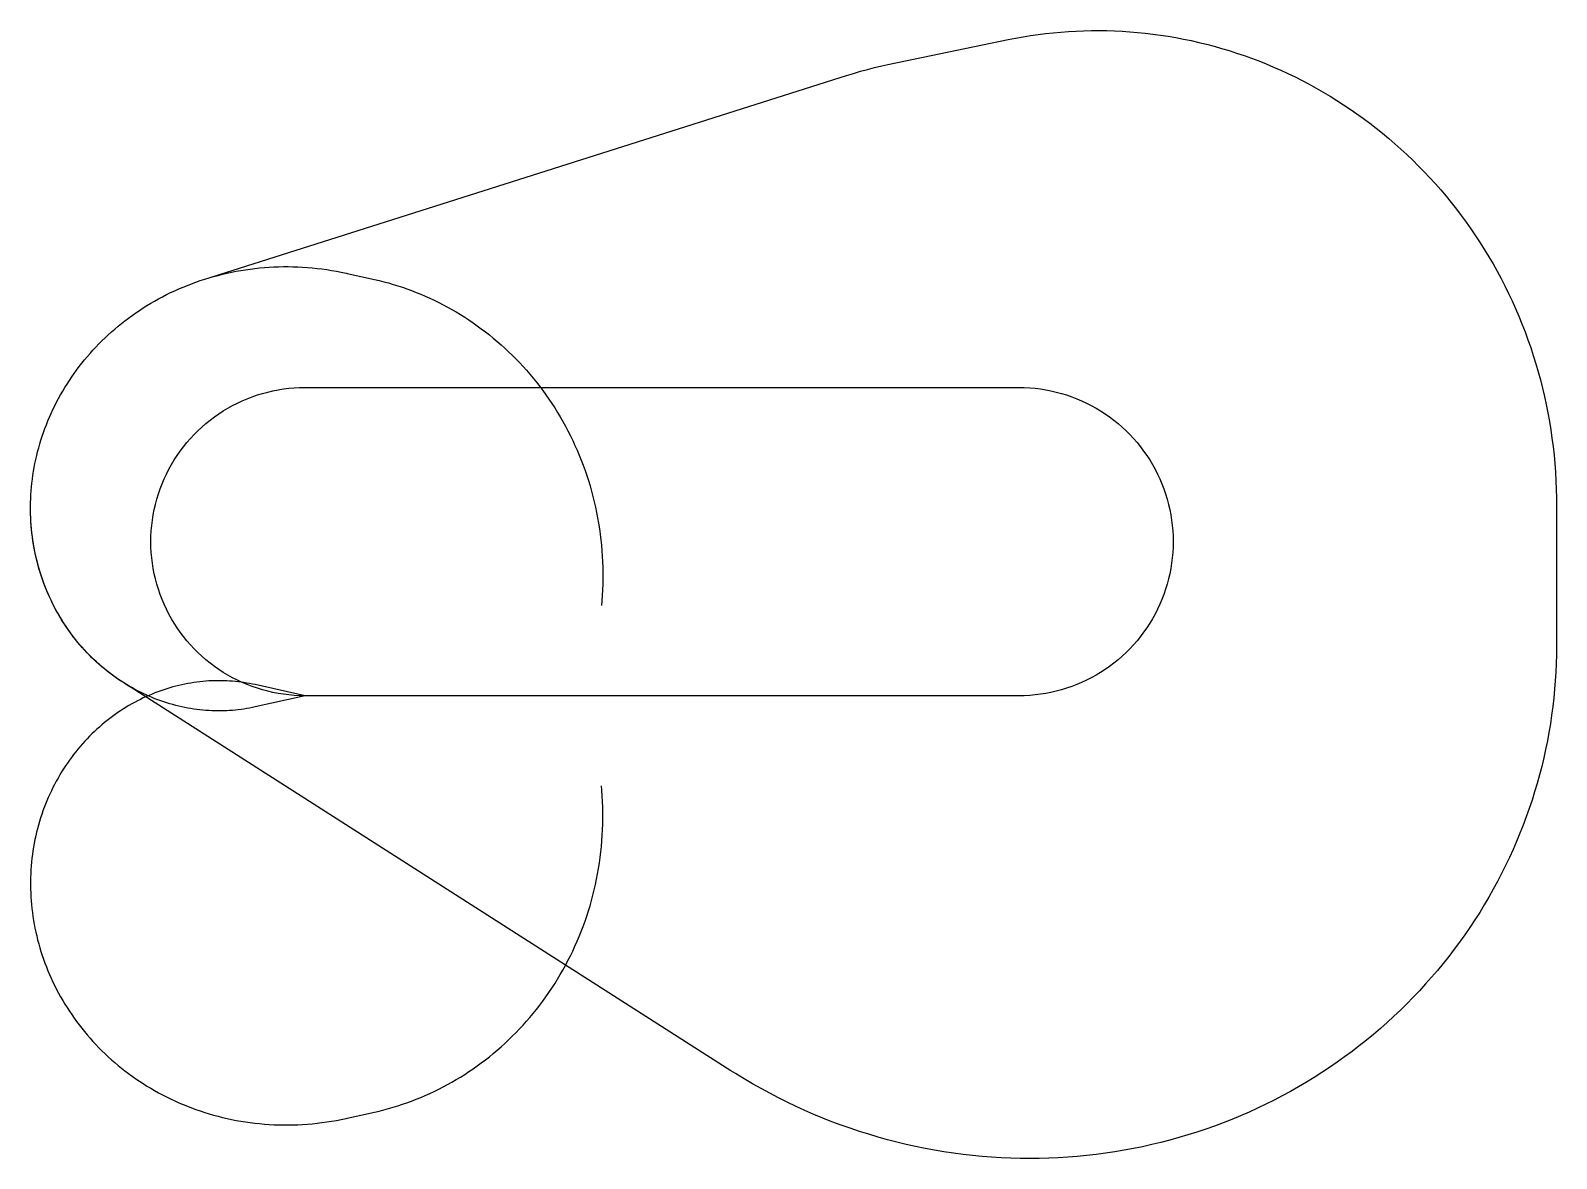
# Model space of a CAD drawing. Header units: metres. Extents: x -8543 to 38950, y -14400 to 20706.
import ezdxf

# ---------------------------------------------------------------- set-up
doc = ezdxf.new("R2010")
doc.units = ezdxf.units.M

msp = doc.modelspace()

# ---------------------------------------------------------------- linework, layer by layer
at = {"layer": 'NorminalTrack', "color": 1}
msp.add_lwpolyline([(0, 0), (0, 0), (-167, 3), (-335, 12), (-502, 26), (-668, 47), (-833, 73), (-998, 105), (-1161, 143), (-1323, 186), (-1483, 235), (-1641, 289), (-1797, 349), (-1952, 415), (-2103, 486), (-2253, 562), (-2399, 643), (-2543, 729), (-2683, 820), (-2820, 916), (-2954, 1017), (-3084, 1123), (-3211, 1232), (-3333, 1347), (-3452, 1465), (-3566, 1588), (-3676, 1714), (-3781, 1844), (-3882, 1978), (-3978, 2115), (-4069, 2256), (-4155, 2399), (-4237, 2546), (-4313, 2695), (-4383, 2847), (-4449, 3001), (-4509, 3157), (-4563, 3315), (-4612, 3476), (-4656, 3637), (-4693, 3801), (-4725, 3965), (-4751, 4130), (-4772, 4297), (-4786, 4463), (-4795, 4631), (-4798, 4798), (-4795, 4966), (-4786, 5133), (-4772, 5300), (-4751, 5466), (-4725, 5631), (-4693, 5796), (-4656, 5959), (-4612, 6121), (-4563, 6281), (-4509, 6439), (-4449, 6596), (-4383, 6750), (-4313, 6902), (-4237, 7051), (-4155, 7197), (-4069, 7341), (-3978, 7481), (-3882, 7618), (-3781, 7752), (-3676, 7882), (-3566, 8009), (-3452, 8131), (-3333, 8250), (-3211, 8364), (-3084, 8474), (-2954, 8579), (-2820, 8680), (-2683, 8776), (-2543, 8867), (-2399, 8954), (-2253, 9035), (-2103, 9111), (-1952, 9182), (-1797, 9247), (-1641, 9307), (-1483, 9362), (-1323, 9410), (-1161, 9454), (-998, 9492), (-833, 9523), (-668, 9550), (-502, 9570), (-335, 9585), (-167, 9593), (0, 9596), (0, 9596), (22220, 9596), (22220, 9596), (22387, 9593), (22554, 9585), (22721, 9570), (22887, 9550), (23053, 9523), (23217, 9492), (23380, 9454), (23542, 9410), (23702, 9362), (23861, 9307), (24017, 9247), (24171, 9182), (24323, 9111), (24472, 9035), (24619, 8954), (24762, 8867), (24903, 8776), (25040, 8680), (25174, 8579), (25304, 8474), (25430, 8364), (25553, 8250), (25671, 8131), (25785, 8009), (25895, 7882), (26001, 7752), (26101, 7618), (26197, 7481), (26289, 7341), (26375, 7197), (26456, 7051), (26532, 6902), (26603, 6750), (26668, 6596), (26728, 6439), (26783, 6281), (26832, 6121), (26875, 5959), (26913, 5796), (26945, 5631), (26971, 5466), (26992, 5300), (27006, 5133), (27015, 4966), (27018, 4798), (27015, 4631), (27006, 4463), (26992, 4297), (26971, 4130), (26945, 3965), (26913, 3801), (26875, 3637), (26832, 3476), (26783, 3315), (26728, 3157), (26668, 3001), (26603, 2847), (26532, 2695), (26456, 2546), (26375, 2399), (26289, 2256), (26197, 2115), (26101, 1978), (26001, 1844), (25895, 1714), (25785, 1588), (25671, 1465), (25553, 1347), (25430, 1232), (25304, 1123), (25174, 1017), (25040, 916), (24903, 820), (24762, 729), (24619, 643), (24472, 562), (24323, 486), (24171, 415), (24017, 349), (23861, 289), (23702, 235), (23542, 186), (23380, 143), (23217, 105), (23053, 73), (22887, 47), (22721, 26), (22554, 12), (22387, 3), (22220, 0), (0, 0)], dxfattribs=at)
at = {"layer": 'WindSpiral', "color": 5}
for points in [[(0, 0), (-1552, -347), (-1638, -366), (-1725, -383), (-1812, -398), (-1900, -412), (-1988, -425), (-2077, -436), (-2167, -446), (-2257, -454), (-2347, -460), (-2438, -465), (-2529, -468), (-2621, -470), (-2713, -470), (-2805, -469), (-2898, -466), (-2990, -461), (-3083, -455), (-3177, -447), (-3270, -437), (-3363, -426), (-3457, -413), (-3551, -398), (-3644, -382), (-3738, -364), (-3832, -344), (-3925, -323), (-4019, -300), (-4112, -275), (-4206, -248), (-4299, -220), (-4392, -190), (-4484, -158), (-4577, -125), (-4669, -90), (-4761, -53), (-4852, -14), (-4943, 26), (-5034, 68), (-5124, 112), (-5214, 158), (-5303, 205), (-5391, 254), (-5479, 304), (-5567, 356), (-5653, 410), (-5739, 466), (-5825, 523), (-5909, 582), (-5993, 643), (-6076, 705), (-6158, 769), (-6239, 835), (-6320, 902), (-6399, 971), (-6477, 1041), (-6555, 1113), (-6631, 1186), (-6707, 1261), (-6781, 1338), (-6854, 1416), (-6926, 1495), (-6996, 1576), (-7066, 1659), (-7134, 1743), (-7201, 1828), (-7267, 1915), (-7331, 2003), (-7394, 2093), (-7456, 2184), (-7516, 2276), (-7574, 2369), (-7632, 2464), (-7687, 2560), (-7742, 2658), (-7794, 2756), (-7845, 2856), (-7895, 2957), (-7942, 3059), (-7989, 3162), (-8033, 3266), (-8076, 3371), (-8117, 3478), (-8156, 3585), (-8194, 3693), (-8229, 3802), (-8263, 3913), (-8295, 4024), (-8325, 4135), (-8354, 4248), (-8380, 4361), (-8405, 4476), (-8427, 4591), (-8448, 4706), (-8466, 4822), (-8483, 4939), (-8498, 5057), (-8510, 5175), (-8521, 5293), (-8530, 5413), (-8536, 5532), (-8540, 5652), (-8543, 5772), (-8543, 5893), (-8541, 6014), (-8537, 6135), (-8531, 6256), (-8523, 6378), (-8512, 6500), (-8500, 6622), (-8485, 6744), (-8468, 6866), (-8449, 6988), (-8428, 7110), (-8404, 7232), (-8379, 7353), (-8351, 7475), (-8321, 7597), (-8288, 7718), (-8254, 7839), (-8217, 7959), (-8179, 8080), (-8138, 8199), (-8094, 8319), (-8049, 8438), (-8001, 8556), (-7952, 8674), (-7900, 8791), (-7845, 8908), (-7789, 9024), (-7731, 9139), (-7670, 9254), (-7607, 9368), (-7542, 9480), (-7475, 9592), (-7406, 9704), (-7335, 9814), (-7262, 9923), (-7186, 10031), (-7109, 10138), (-7029, 10244), (-6948, 10349), (-6864, 10452), (-6779, 10555), (-6691, 10656), (-6602, 10755), (-6510, 10854), (-6417, 10951), (-6322, 11046), (-6225, 11141), (-6126, 11233), (-6025, 11325), (-5922, 11414), (-5818, 11502), (-5711, 11588), (-5603, 11673), (-5494, 11756), (-5382, 11837), (-5269, 11917), (-5155, 11994), (-5038, 12070), (-4920, 12144), (-4801, 12216), (-4680, 12286), (-4558, 12355), (-4434, 12421), (-4309, 12485), (-4182, 12547), (-4054, 12607), (-3925, 12665), (-3794, 12721), (-3662, 12774), (-3529, 12825), (-3395, 12875), (-3259, 12921), (-3123, 12966), (-3123, 12966), (16856, 19307), (17072, 19373), (17289, 19436), (17508, 19495), (17728, 19550), (17949, 19602), (18139, 19643), (21884, 20422), (22115, 20468), (22347, 20510), (22580, 20548), (22814, 20581), (23049, 20611), (23285, 20637), (23521, 20659), (23758, 20677), (23996, 20690), (24234, 20699), (24473, 20705), (24712, 20706), (24951, 20702), (25191, 20695), (25430, 20684), (25670, 20668), (25910, 20648), (26150, 20624), (26389, 20596), (26629, 20563), (26868, 20526), (27106, 20485), (27345, 20440), (27582, 20390), (27820, 20337), (28056, 20279), (28292, 20217), (28527, 20151), (28761, 20080), (28994, 20005), (29226, 19927), (29457, 19844), (29687, 19757), (29915, 19666), (30143, 19570), (30368, 19471), (30593, 19367), (30815, 19260), (31037, 19149), (31256, 19033), (31474, 18914), (31690, 18790), (31903, 18663), (32115, 18532), (32325, 18397), (32533, 18258), (32739, 18115), (32942, 17969), (33143, 17819), (33341, 17665), (33538, 17508), (33731, 17347), (33922, 17182), (34110, 17014), (34296, 16843), (34479, 16668), (34659, 16489), (34836, 16308), (35010, 16123), (35181, 15934), (35349, 15743), (35514, 15548), (35675, 15350), (35833, 15150), (35988, 14946), (36140, 14739), (36288, 14530), (36432, 14317), (36573, 14102), (36711, 13885), (36845, 13664), (36975, 13441), (37101, 13216), (37223, 12988), (37342, 12757), (37457, 12525), (37568, 12290), (37674, 12052), (37777, 11813), (37876, 11572), (37971, 11329), (38061, 11083), (38147, 10836), (38229, 10588), (38307, 10337), (38381, 10085), (38450, 9831), (38515, 9576), (38575, 9319), (38631, 9062), (38683, 8802), (38730, 8542), (38772, 8281), (38810, 8018), (38844, 7755), (38873, 7491), (38897, 7226), (38917, 6960), (38932, 6693), (38942, 6427), (38948, 6159), (38950, 5959), (38950, 1543), (38947, 1275), (38940, 1007), (38928, 739), (38912, 470), (38891, 202), (38865, -67), (38835, -335), (38799, -603), (38759, -870), (38715, -1137), (38665, -1404), (38611, -1670), (38552, -1935), (38489, -2200), (38420, -2464), (38348, -2727), (38270, -2988), (38188, -3249), (38101, -3509), (38009, -3767), (37913, -4024), (37813, -4280), (37707, -4534), (37598, -4786), (37483, -5037), (37365, -5286), (37241, -5533), (37114, -5779), (36981, -6022), (36845, -6263), (36704, -6502), (36559, -6739), (36409, -6974), (36256, -7206), (36098, -7436), (35936, -7663), (35769, -7888), (35599, -8110), (35425, -8329), (35246, -8545), (35064, -8759), (34878, -8969), (34688, -9177), (34494, -9381), (34296, -9582), (34095, -9780), (33890, -9975), (33681, -10166), (33469, -10354), (33253, -10538), (33034, -10718), (32812, -10895), (32586, -11069), (32357, -11238), (32125, -11404), (31889, -11565), (31651, -11723), (31410, -11877), (31166, -12027), (30918, -12172), (30669, -12314), (30416, -12451), (30161, -12584), (29903, -12712), (29643, -12836), (29380, -12956), (29115, -13071), (28847, -13182), (28578, -13288), (28306, -13390), (28033, -13487), (27757, -13579), (27480, -13666), (27200, -13749), (26919, -13827), (26637, -13900), (26353, -13968), (26067, -14032), (25780, -14090), (25492, -14143), (25202, -14192), (24912, -14235), (24620, -14274), (24327, -14307), (24034, -14335), (23740, -14358), (23445, -14376), (23150, -14389), (22854, -14397), (22557, -14400), (22261, -14397), (21964, -14389), (21667, -14376), (21369, -14358), (21072, -14335), (20776, -14306), (20479, -14272), (20182, -14233), (19887, -14189), (19591, -14140), (19296, -14085), (19002, -14025), (18709, -13960), (18416, -13890), (18125, -13815), (17834, -13734), (17545, -13648), (17257, -13557), (16970, -13461), (16684, -13360), (16400, -13254), (16118, -13143), (15838, -13027), (15559, -12906), (15282, -12779), (15007, -12648), (14734, -12512), (14463, -12371), (14195, -12225), (13928, -12075), (13664, -11919), (13403, -11759), (13257, -11667), (-5668, 420), (-5754, 476), (-5839, 533), (-5924, 593), (-6007, 654), (-6090, 716), (-6172, 780), (-6253, 846), (-6333, 914), (-6413, 983), (-6491, 1053), (-6568, 1125), (-6644, 1199), (-6719, 1274), (-6793, 1351), (-6866, 1429), (-6938, 1509), (-7008, 1591), (-7078, 1673), (-7146, 1757), (-7213, 1843), (-7278, 1930), (-7342, 2019), (-7405, 2108), (-7466, 2199), (-7526, 2292), (-7584, 2386), (-7641, 2481), (-7697, 2577), (-7751, 2675), (-7803, 2773), (-7854, 2873), (-7903, 2974), (-7951, 3076), (-7996, 3180), (-8041, 3284), (-8083, 3390), (-8124, 3496), (-8163, 3604), (-8200, 3712), (-8235, 3821), (-8269, 3932), (-8301, 4043), (-8330, 4155), (-8358, 4268), (-8385, 4381), (-8409, 4495), (-8431, 4610), (-8451, 4726), (-8470, 4843), (-8486, 4960), (-8500, 5077), (-8512, 5195), (-8523, 5314), (-8531, 5433), (-8537, 5553), (-8541, 5673), (-8543, 5793), (-8543, 5846)], [(0, 0), (-1552, -347), (-1638, -366), (-1725, -383), (-1812, -398), (-1900, -412), (-1988, -425), (-2077, -436), (-2167, -446), (-2257, -454), (-2347, -460), (-2438, -465), (-2529, -468), (-2621, -470), (-2713, -470), (-2805, -469), (-2898, -466), (-2990, -461), (-3083, -455), (-3177, -447), (-3270, -437), (-3363, -426), (-3457, -413), (-3551, -398), (-3644, -382), (-3738, -364), (-3832, -344), (-3925, -323), (-4019, -300), (-4112, -275), (-4206, -248), (-4299, -220), (-4392, -190), (-4484, -158), (-4577, -125), (-4669, -90), (-4761, -53), (-4852, -14), (-4943, 26), (-5034, 68), (-5124, 112), (-5214, 158), (-5303, 205), (-5391, 254), (-5479, 304), (-5567, 356), (-5653, 410), (-5739, 466), (-5825, 523), (-5909, 582), (-5993, 643), (-6076, 705), (-6158, 769), (-6239, 835), (-6320, 902), (-6399, 971), (-6477, 1041), (-6555, 1113), (-6631, 1186), (-6707, 1261), (-6781, 1338), (-6854, 1416), (-6926, 1495), (-6996, 1576), (-7066, 1659), (-7134, 1743), (-7201, 1828), (-7267, 1915), (-7331, 2003), (-7394, 2093), (-7456, 2184), (-7516, 2276), (-7574, 2369), (-7632, 2464), (-7687, 2560), (-7742, 2658), (-7794, 2756), (-7845, 2856), (-7895, 2957), (-7942, 3059), (-7989, 3162), (-8033, 3266), (-8076, 3371), (-8117, 3478), (-8156, 3585), (-8194, 3693), (-8229, 3802), (-8263, 3913), (-8295, 4024), (-8325, 4135), (-8354, 4248), (-8380, 4361), (-8405, 4476), (-8427, 4591), (-8448, 4706), (-8466, 4822), (-8483, 4939), (-8498, 5057), (-8510, 5175), (-8521, 5293), (-8530, 5413), (-8536, 5532), (-8540, 5652), (-8543, 5772), (-8543, 5893), (-8541, 6014), (-8537, 6135), (-8531, 6256), (-8523, 6378), (-8512, 6500), (-8500, 6622), (-8485, 6744), (-8468, 6866), (-8449, 6988), (-8428, 7110), (-8404, 7232), (-8379, 7353), (-8351, 7475), (-8321, 7597), (-8288, 7718), (-8254, 7839), (-8217, 7959), (-8179, 8080), (-8138, 8199), (-8094, 8319), (-8049, 8438), (-8001, 8556), (-7952, 8674), (-7900, 8791), (-7845, 8908), (-7789, 9024), (-7731, 9139), (-7670, 9254), (-7607, 9368), (-7542, 9480), (-7475, 9592), (-7406, 9704), (-7335, 9814), (-7262, 9923), (-7186, 10031), (-7109, 10138), (-7029, 10244), (-6948, 10349), (-6864, 10452), (-6779, 10555), (-6691, 10656), (-6602, 10755), (-6510, 10854), (-6417, 10951), (-6322, 11046), (-6225, 11141), (-6126, 11233), (-6025, 11325), (-5922, 11414), (-5818, 11502), (-5711, 11588), (-5603, 11673), (-5494, 11756), (-5382, 11837), (-5269, 11917), (-5155, 11994), (-5038, 12070), (-4920, 12144), (-4801, 12216), (-4680, 12286), (-4558, 12355), (-4434, 12421), (-4309, 12485), (-4182, 12547), (-4054, 12607), (-3925, 12665), (-3794, 12721), (-3662, 12774), (-3529, 12825), (-3395, 12875), (-3259, 12921), (-3123, 12966), (-2985, 13008), (-2847, 13048), (-2707, 13086), (-2567, 13121), (-2425, 13154), (-2283, 13185), (-2140, 13213), (-1996, 13239), (-1851, 13262), (-1706, 13283), (-1560, 13301), (-1413, 13316), (-1266, 13330), (-1119, 13340), (-970, 13348), (-822, 13354), (-673, 13357), (-523, 13357), (-374, 13355), (-224, 13350), (-74, 13342), (76, 13332), (227, 13319), (377, 13303), (528, 13285), (678, 13264), (829, 13241), (979, 13215), (1129, 13186), (1279, 13154), (1311, 13147), (2158, 12958), (2304, 12924), (2450, 12887), (2595, 12848), (2741, 12806), (2885, 12761), (3030, 12714), (3173, 12664), (3316, 12612), (3459, 12557), (3601, 12499), (3742, 12439), (3882, 12376), (4021, 12311), (4160, 12243), (4298, 12172), (4434, 12099), (4570, 12024), (4705, 11946), (4838, 11865), (4971, 11782), (5102, 11697), (5232, 11609), (5360, 11518), (5487, 11426), (5613, 11330), (5738, 11233), (5861, 11133), (5982, 11031), (6102, 10926), (6220, 10819), (6337, 10710), (6452, 10598), (6565, 10485), (6676, 10369), (6786, 10251), (6894, 10131), (7000, 10009), (7103, 9884), (7205, 9758), (7305, 9630), (7403, 9499), (7499, 9367), (7592, 9233), (7684, 9097), (7773, 8959), (7860, 8819), (7944, 8678), (8027, 8535), (8107, 8390), (8184, 8243), (8259, 8095), (8332, 7945), (8402, 7794), (8470, 7641), (8535, 7487), (8598, 7332), (8658, 7175), (8715, 7016), (8769, 6857), (8821, 6696), (8871, 6534), (8917, 6371), (8961, 6206), (9002, 6041), (9040, 5875), (9075, 5708), (9107, 5539), (9137, 5370), (9163, 5201), (9187, 5030), (9208, 4859), (9225, 4687), (9240, 4514), (9252, 4341), (9261, 4168), (9266, 3994), (9269, 3819), (9269, 3645), (9265, 3470), (9259, 3294), (9249, 3119), (9237, 2943), (9225, 2806)], [(0, 0), (-1552, 347), (-1638, 366), (-1725, 383), (-1812, 398), (-1900, 412), (-1988, 425), (-2077, 436), (-2167, 446), (-2257, 454), (-2347, 460), (-2438, 465), (-2529, 468), (-2621, 470), (-2713, 470), (-2805, 469), (-2898, 466), (-2990, 461), (-3083, 455), (-3177, 447), (-3270, 437), (-3363, 426), (-3457, 413), (-3551, 398), (-3644, 382), (-3738, 364), (-3832, 344), (-3925, 323), (-4019, 300), (-4112, 275), (-4206, 248), (-4299, 220), (-4392, 190), (-4484, 158), (-4577, 125), (-4669, 90), (-4761, 53), (-4852, 14), (-4943, -26), (-5034, -68), (-5124, -112), (-5214, -158), (-5303, -205), (-5391, -254), (-5479, -304), (-5567, -356), (-5653, -410), (-5739, -466), (-5825, -523), (-5909, -582), (-5993, -643), (-6076, -705), (-6158, -769), (-6239, -835), (-6320, -902), (-6399, -971), (-6477, -1041), (-6555, -1113), (-6631, -1186), (-6707, -1261), (-6781, -1338), (-6854, -1416), (-6926, -1495), (-6996, -1576), (-7066, -1659), (-7134, -1743), (-7201, -1828), (-7267, -1915), (-7331, -2003), (-7394, -2093), (-7456, -2184), (-7516, -2276), (-7574, -2369), (-7632, -2464), (-7687, -2560), (-7742, -2658), (-7794, -2756), (-7845, -2856), (-7895, -2957), (-7942, -3059), (-7989, -3162), (-8033, -3266), (-8076, -3371), (-8117, -3478), (-8156, -3585), (-8194, -3693), (-8229, -3802), (-8263, -3913), (-8295, -4024), (-8325, -4135), (-8354, -4248), (-8380, -4361), (-8405, -4476), (-8427, -4591), (-8448, -4706), (-8466, -4822), (-8483, -4939), (-8498, -5057), (-8510, -5175), (-8521, -5293), (-8530, -5413), (-8536, -5532), (-8540, -5652), (-8543, -5772), (-8543, -5893), (-8541, -6014), (-8537, -6135), (-8531, -6256), (-8523, -6378), (-8512, -6500), (-8500, -6622), (-8485, -6744), (-8468, -6866), (-8449, -6988), (-8428, -7110), (-8404, -7232), (-8379, -7353), (-8351, -7475), (-8321, -7597), (-8288, -7718), (-8254, -7839), (-8217, -7959), (-8179, -8080), (-8138, -8199), (-8094, -8319), (-8049, -8438), (-8001, -8556), (-7952, -8674), (-7900, -8791), (-7845, -8908), (-7789, -9024), (-7731, -9139), (-7670, -9254), (-7607, -9368), (-7542, -9480), (-7475, -9592), (-7406, -9704), (-7335, -9814), (-7262, -9923), (-7186, -10031), (-7109, -10138), (-7029, -10244), (-6948, -10349), (-6864, -10452), (-6779, -10555), (-6691, -10656), (-6602, -10755), (-6510, -10854), (-6417, -10951), (-6322, -11046), (-6225, -11141), (-6126, -11233), (-6025, -11325), (-5922, -11414), (-5818, -11502), (-5711, -11588), (-5603, -11673), (-5494, -11756), (-5382, -11837), (-5269, -11917), (-5155, -11994), (-5038, -12070), (-4920, -12144), (-4801, -12216), (-4680, -12286), (-4558, -12355), (-4434, -12421), (-4309, -12485), (-4182, -12547), (-4054, -12607), (-3925, -12665), (-3794, -12721), (-3662, -12774), (-3529, -12825), (-3395, -12875), (-3259, -12921), (-3123, -12966), (-2985, -13008), (-2847, -13048), (-2707, -13086), (-2567, -13121), (-2425, -13154), (-2283, -13185), (-2140, -13213), (-1996, -13239), (-1851, -13262), (-1706, -13283), (-1560, -13301), (-1413, -13316), (-1266, -13330), (-1119, -13340), (-970, -13348), (-822, -13354), (-673, -13357), (-523, -13357), (-374, -13355), (-224, -13350), (-74, -13342), (76, -13332), (227, -13319), (377, -13303), (528, -13285), (678, -13264), (829, -13241), (979, -13215), (1129, -13186), (1279, -13154), (1311, -13147), (2158, -12958), (2304, -12924), (2450, -12887), (2595, -12848), (2741, -12806), (2885, -12761), (3030, -12714), (3173, -12664), (3316, -12612), (3459, -12557), (3601, -12499), (3742, -12439), (3882, -12376), (4021, -12311), (4160, -12243), (4298, -12172), (4434, -12099), (4570, -12024), (4705, -11946), (4838, -11865), (4971, -11782), (5102, -11697), (5232, -11609), (5360, -11518), (5487, -11426), (5613, -11330), (5738, -11233), (5861, -11133), (5982, -11031), (6102, -10926), (6220, -10819), (6337, -10710), (6452, -10598), (6565, -10485), (6676, -10369), (6786, -10251), (6894, -10131), (7000, -10009), (7103, -9884), (7205, -9758), (7305, -9630), (7403, -9499), (7499, -9367), (7592, -9233), (7684, -9097), (7773, -8959), (7860, -8819), (7944, -8678), (8027, -8535), (8107, -8390), (8184, -8243), (8259, -8095), (8332, -7945), (8402, -7794), (8470, -7641), (8535, -7487), (8598, -7332), (8658, -7175), (8715, -7016), (8769, -6857), (8821, -6696), (8871, -6534), (8917, -6371), (8961, -6206), (9002, -6041), (9040, -5875), (9075, -5708), (9107, -5539), (9137, -5370), (9163, -5201), (9187, -5030), (9208, -4859), (9225, -4687), (9240, -4514), (9252, -4341), (9261, -4168), (9266, -3994), (9269, -3819), (9269, -3645), (9265, -3470), (9259, -3294), (9249, -3119), (9237, -2943), (9225, -2806)]]:
    msp.add_lwpolyline(points, dxfattribs=at)

doc.saveas('drawing.dxf')
